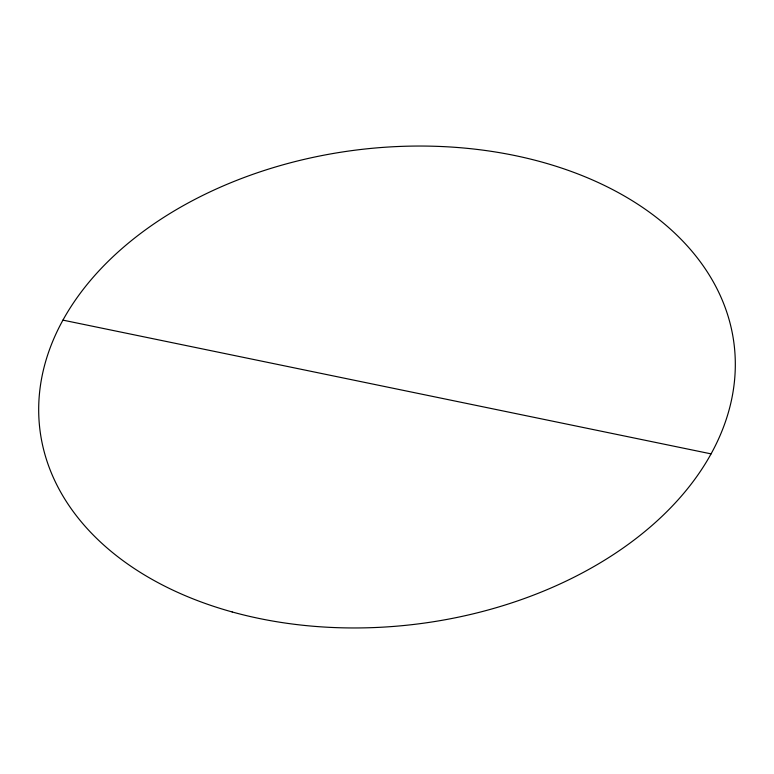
<?xml version="1.0" encoding="UTF-8"?>
<svg xmlns="http://www.w3.org/2000/svg" width="774" height="774" viewBox="0 0 774 774"><rect width="100%" height="100%" fill="white"/><g stroke="black" fill="none" stroke-linecap="round" stroke-linejoin="round"><path stroke-width="1.16" d="M62.926 320.126L711.074 453.874M232.19 611.963A349.703 238.943 -7 0 0 734.623 349.287A349.703 238.943 -7 0 0 194.187 199.75A349.703 238.943 -7 0 0 232.19 611.963"/></g></svg>
